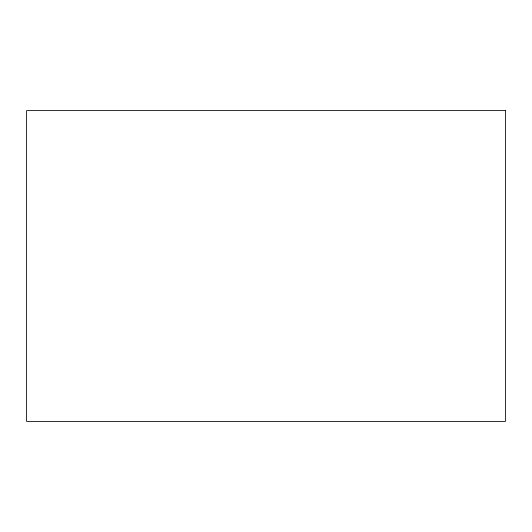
<?xml version="1.0" encoding="UTF-8"?>
<svg xmlns="http://www.w3.org/2000/svg" width="532" height="532" viewBox="0 0 532 532"><rect width="100%" height="100%" fill="white"/><g stroke="black" fill="none" stroke-linecap="round" stroke-linejoin="round"><path stroke-width="0.8" d="M505.4 110.59L26.6 110.59L26.6 421.411L505.4 421.411L505.4 110.59"/></g></svg>
